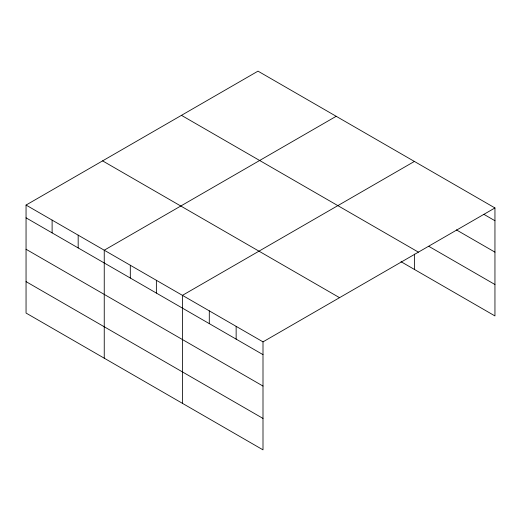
<?xml version="1.0" encoding="UTF-8"?>
<svg xmlns="http://www.w3.org/2000/svg" width="521" height="521" viewBox="0 0 521 521"><rect width="100%" height="100%" fill="white"/><g stroke="black" fill="none" stroke-linecap="round" stroke-linejoin="round"><path stroke-width="0.78" d="M401.001 261.692L494.95 315.934L494.95 207.951L257.999 71.149L26.05 205.066L26.05 313.049L263.001 449.851L263.001 341.867L26.05 205.066M336.195 116.294L104.246 250.21L104.246 358.194M414.384 161.438L182.435 295.355L182.435 403.339M263.001 341.867L494.95 207.951M483.931 214.365L494.95 220.728M456.389 229.885L494.95 252.144M428.848 246.348L494.95 284.518M181.458 115.343L418.409 252.144M102.591 160.872L339.542 297.673M26.05 217.837L263.001 354.638M26.05 249.259L263.001 386.061M26.05 281.627L263.001 418.428M414.384 254.118L414.384 269.422M236.143 326.361L236.143 339.138M209.292 310.861L209.292 323.632M156.372 280.305L156.372 293.082M130.309 265.261L130.309 278.032M78.176 235.16L78.176 247.937M52.113 220.116L52.113 232.887"/></g></svg>
